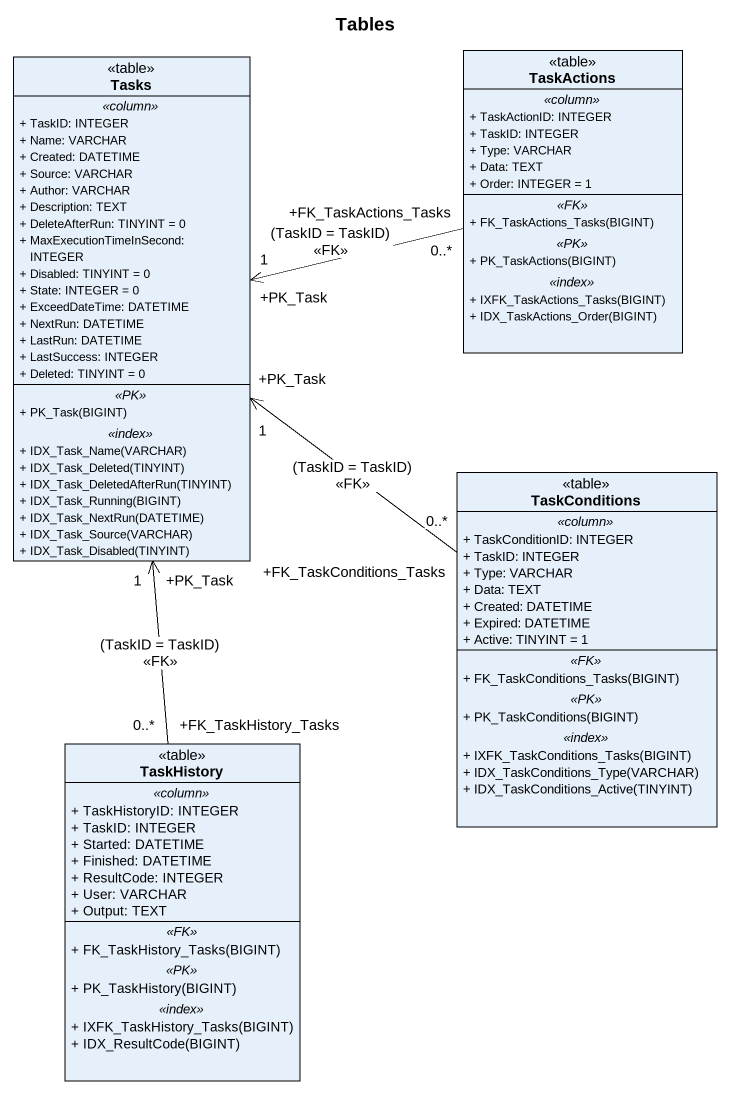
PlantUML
@startuml
title Tables
hide circle
hide empty members
skinparam classAttributeIconSize 0
class Tasks <<table>> {
  .. <<column>> ..
  + TaskID: INTEGER
  + Name: VARCHAR
  + Created: DATETIME
  + Source: VARCHAR
  + Author: VARCHAR
  + Description: TEXT
  + DeleteAfterRun: TINYINT = 0
  + MaxExecutionTimeInSecond: INTEGER
  + Disabled: TINYINT = 0
  + State: INTEGER = 0
  + ExceedDateTime: DATETIME
  + NextRun: DATETIME
  + LastRun: DATETIME
  + LastSuccess: INTEGER
  + Deleted: TINYINT = 0
  .. <<PK>> ..
  + PK_Task(BIGINT)
  .. <<index>> ..
  + IDX_Task_Name(VARCHAR)
  + IDX_Task_Deleted(TINYINT)
  + IDX_Task_DeletedAfterRun(TINYINT)
  + IDX_Task_Running(BIGINT)
  + IDX_Task_NextRun(DATETIME)
  + IDX_Task_Source(VARCHAR)
  + IDX_Task_Disabled(TINYINT)
}
class TaskActions <<table>> {
  .. <<column>> ..
  + TaskActionID: INTEGER
  + TaskID: INTEGER
  + Type: VARCHAR
  + Data: TEXT
  + Order: INTEGER = 1
  .. <<FK>> ..
  + FK_TaskActions_Tasks(BIGINT)
  .. <<PK>> ..
  + PK_TaskActions(BIGINT)
  .. <<index>> ..
  + IXFK_TaskActions_Tasks(BIGINT)
  + IDX_TaskActions_Order(BIGINT)
}
class TaskConditions <<table>> {
  .. <<column>> ..
  + TaskConditionID: INTEGER
  + TaskID: INTEGER
  + Type: VARCHAR
  + Data: TEXT
  + Created: DATETIME
  + Expired: DATETIME
  + Active: TINYINT = 1
  .. <<FK>> ..
  + FK_TaskConditions_Tasks(BIGINT)
  .. <<PK>> ..
  + PK_TaskConditions(BIGINT)
  .. <<index>> ..
  + IXFK_TaskConditions_Tasks(BIGINT)
  + IDX_TaskConditions_Type(VARCHAR)
  + IDX_TaskConditions_Active(TINYINT)
}
class TaskHistory <<table>> {
  .. <<column>> ..
  + TaskHistoryID: INTEGER
  + TaskID: INTEGER
  + Started: DATETIME
  + Finished: DATETIME
  + ResultCode: INTEGER
  + User: VARCHAR
  + Output: TEXT
  .. <<FK>> ..
  + FK_TaskHistory_Tasks(BIGINT)
  .. <<PK>> ..
  + PK_TaskHistory(BIGINT)
  .. <<index>> ..
  + IXFK_TaskHistory_Tasks(BIGINT)
  + IDX_ResultCode(BIGINT)
}
TaskActions "+FK_TaskActions_Tasks\n0..*" -left-> "+PK_Task\n1" Tasks : (TaskID = TaskID)\n<<FK>>
TaskConditions "+FK_TaskConditions_Tasks\n0..*" -up-> "+PK_Task\n1" Tasks : (TaskID = TaskID)\n<<FK>>
TaskHistory "+FK_TaskHistory_Tasks\n0..*" -up-> "+PK_Task\n1" Tasks : (TaskID = TaskID)\n<<FK>>
@enduml
